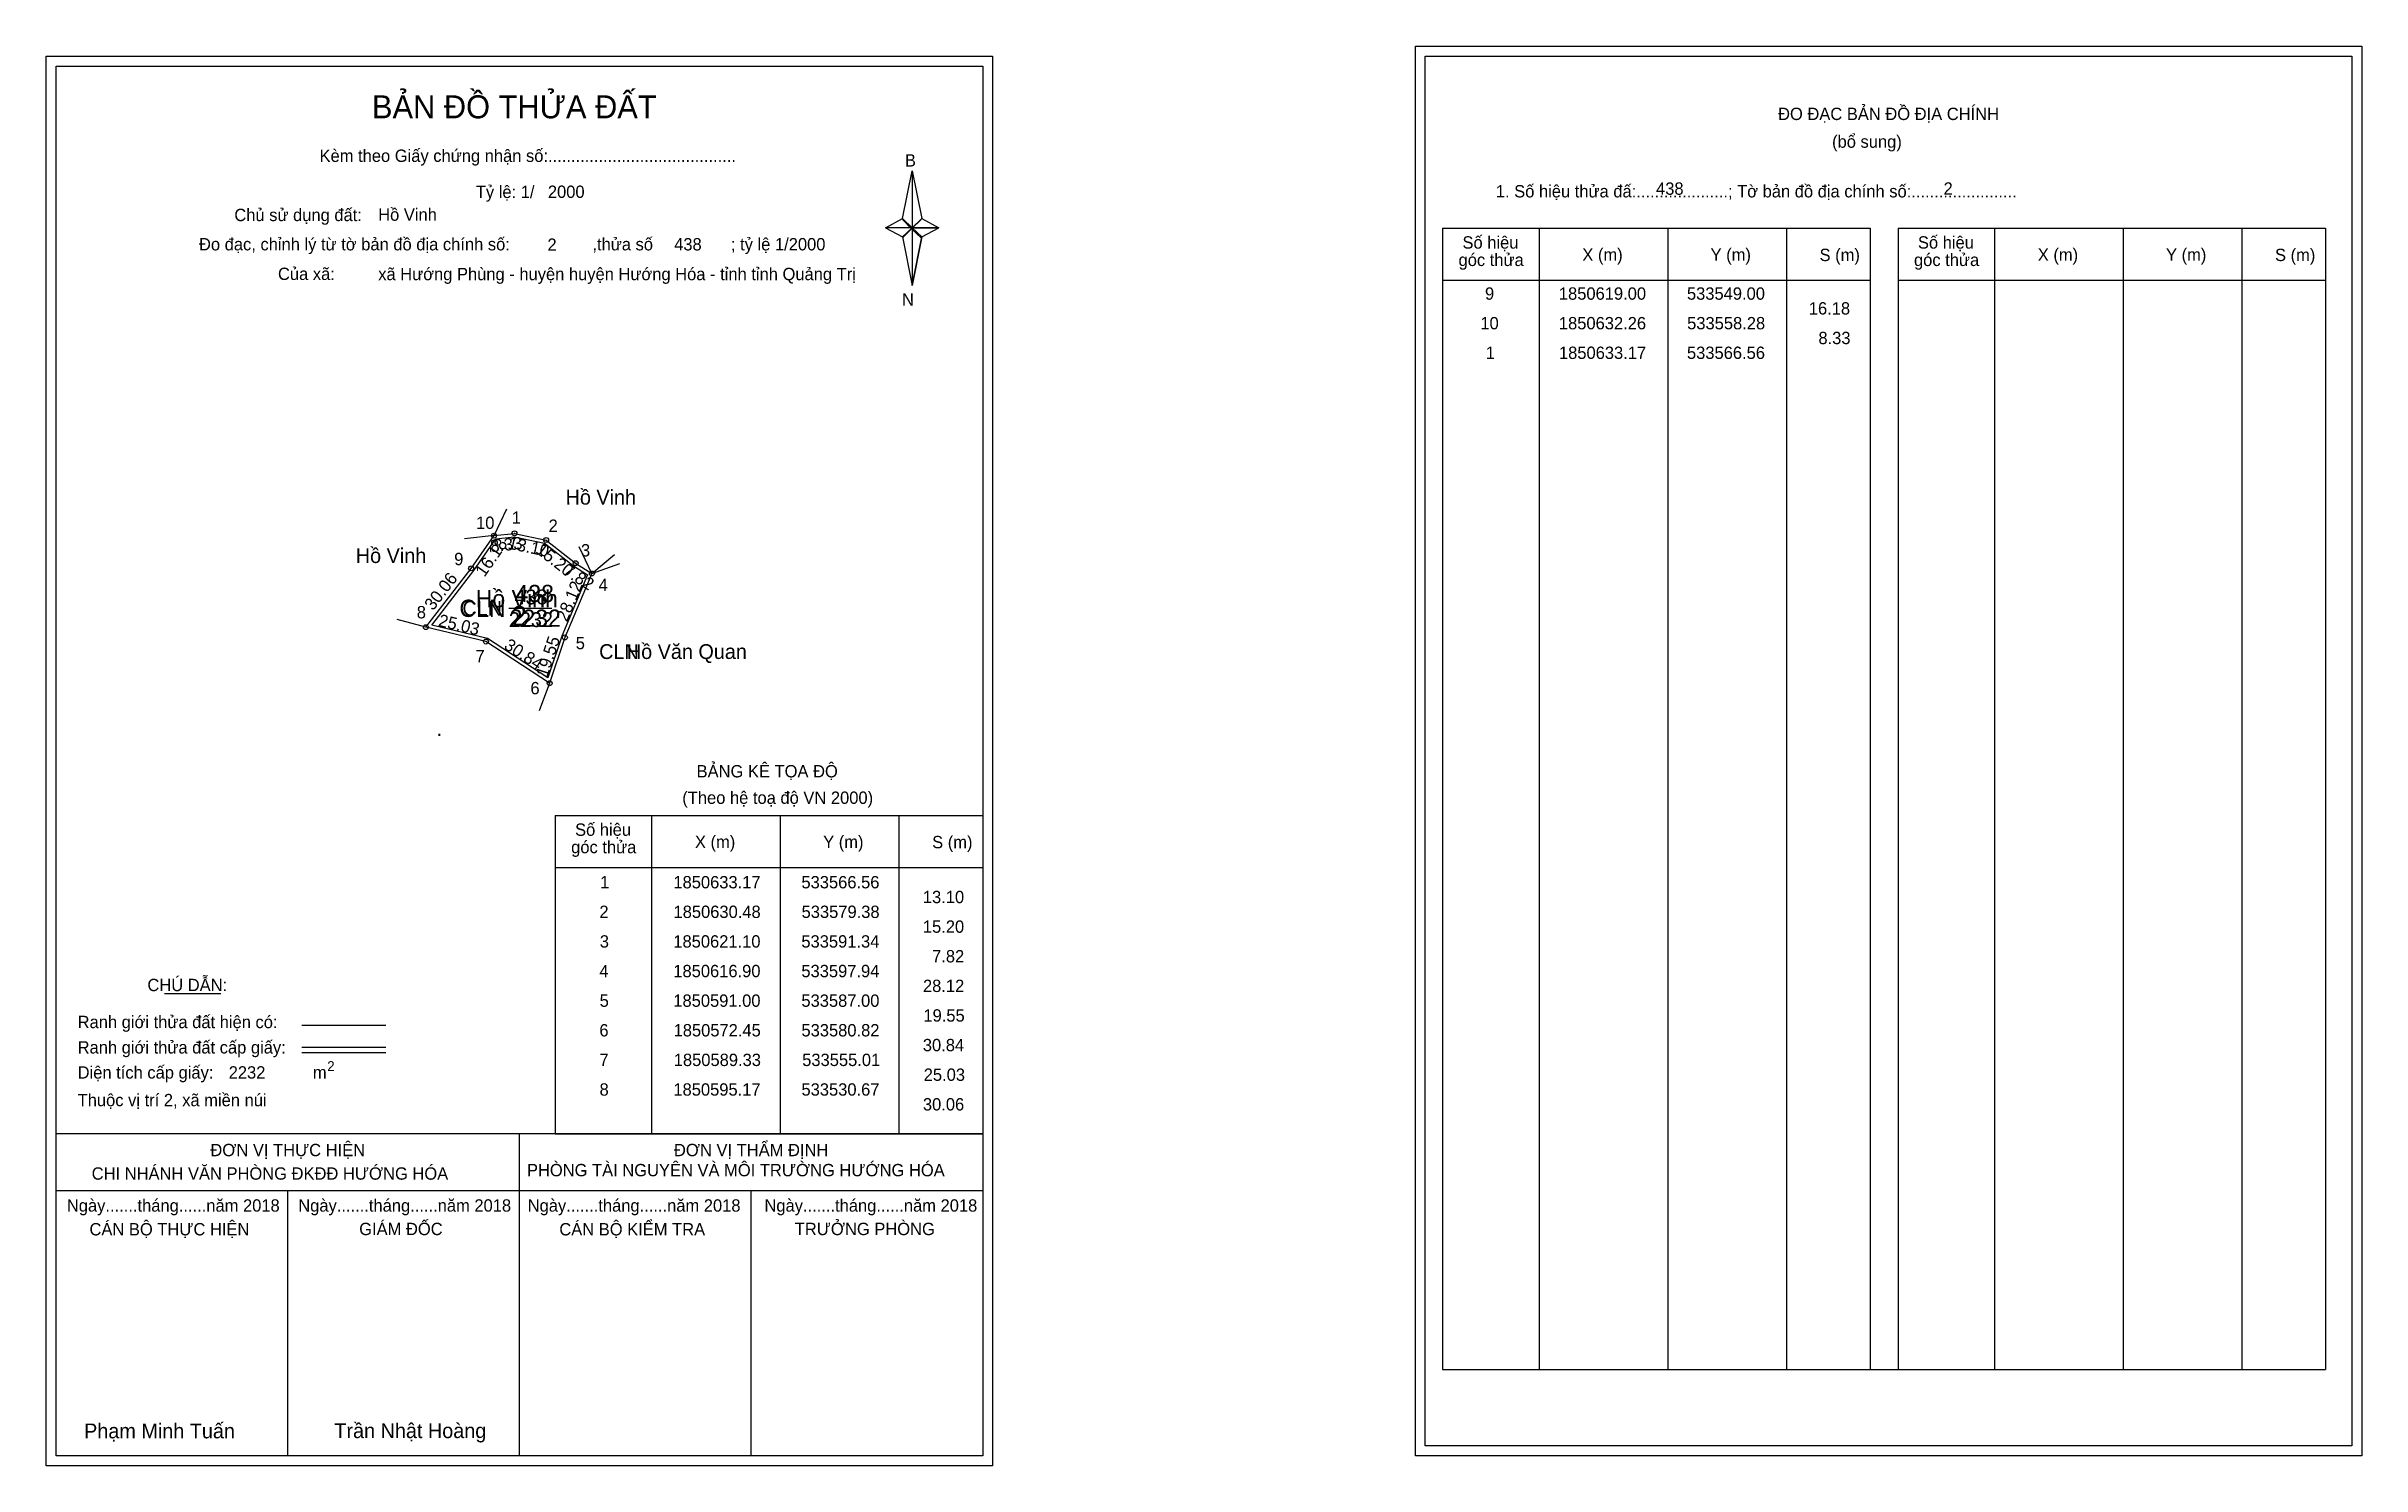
# Model space of a CAD drawing. Extents: x 533377 to 534315, y 1850255 to 1850831.
import ezdxf

# ---------------------------------------------------------------- set-up
doc = ezdxf.new("R2010")
doc.units = 0
for name, color, linetype in [('Level 1', 7, 'Continuous'), ('Level 10', 7, 'Continuous'), ('Level 11', 7, 'Continuous'), ('Level 13', 7, 'Continuous'), ('Level 2', 7, 'Continuous'), ('Level 27', 7, 'Continuous'), ('Level 3', 7, 'Continuous'), ('Level 36', 7, 'Continuous'), ('Level 4', 7, 'Continuous'), ('Level 49', 7, 'Continuous'), ('Level 5', 7, 'Continuous'), ('Level 53', 7, 'Continuous'), ('Level 55', 7, 'Continuous'), ('Level 6', 7, 'Continuous'), ('Level 60', 7, 'Continuous'), ('Level 63', 7, 'Continuous'), ('Level 7', 7, 'Continuous'), ('Level 9', 7, 'Continuous')]:
    doc.layers.add(name, color=color, linetype=linetype)

msp = doc.modelspace()

# ---------------------------------------------------------------- linework, layer by layer
at = {"layer": 'Level 1'}
for p, q in [((533380.9, 1850822.54), (533380.9, 1850822.54)), ((533935.54, 1850826.54), (533935.54, 1850826.54)), ((533723.74, 1850760.77), (533727.68, 1850780.05)), ((533727.68, 1850780.05), (533727.68, 1850757)), ((533727.68, 1850780.05), (533731.61, 1850760.77)), ((533716.85, 1850757), (533723.74, 1850760.77)), ((533723.74, 1850760.77), (533727.68, 1850757)), ((533727.38, 1850756.57), (533723.74, 1850760.33)), ((533727.68, 1850757), (533723.74, 1850753.32)), ((533727.38, 1850756.57), (533723.74, 1850752.88)), ((533723.74, 1850752.88), (533727.38, 1850756.57)), ((533731.32, 1850760.33), (533727.38, 1850756.57)), ((533727.38, 1850756.57), (533731.32, 1850760.33)), ((533731.32, 1850752.88), (533727.38, 1850756.57)), ((533731.61, 1850760.77), (533727.68, 1850757)), ((533727.68, 1850757), (533727.68, 1850733.6)), ((533727.68, 1850757), (533738.5, 1850757)), ((533727.68, 1850757), (533731.61, 1850753.32)), ((533731.61, 1850753.32), (533738.5, 1850757)), ((533942.61, 1850756.83), (534115.81, 1850756.83)), ((533981.79, 1850294.3), (533981.79, 1850756.83)), ((534033.93, 1850294.3), (534033.93, 1850756.83)), ((534081.88, 1850756.83), (534081.88, 1850294.3)), ((534115.81, 1850756.83), (534115.81, 1850294.3)), ((534127.12, 1850756.83), (534300.33, 1850756.83)), ((534166.3, 1850294.3), (534166.3, 1850756.83)), ((534218.45, 1850294.3), (534218.45, 1850756.83)), ((534266.39, 1850756.83), (534266.39, 1850294.3)), ((534300.33, 1850756.83), (534300.33, 1850294.3)), ((533723.74, 1850753.32), (533727.68, 1850733.6)), ((533731.61, 1850753.32), (533727.68, 1850733.6)), ((533942.61, 1850735.77), (534115.81, 1850735.77)), ((534127.12, 1850735.77), (534300.33, 1850735.77)), ((533583.09, 1850518.88), (533756.29, 1850518.88)), ((533622.27, 1850389.83), (533622.27, 1850518.88)), ((533674.41, 1850389.83), (533674.41, 1850518.88)), ((533722.35, 1850518.88), (533722.35, 1850389.83)), ((533583.09, 1850497.83), (533756.29, 1850497.83)), ((533424.73, 1850446.67), (533447.54, 1850446.67)), ((533480.46, 1850433.86), (533514.49, 1850433.86)), ((533480.46, 1850424.96), (533514.49, 1850424.96)), ((533480.46, 1850422.77), (533514.49, 1850422.77)), ((533594.55, 1850389.83), (533380.89, 1850389.83)), ((533756.29, 1850389.83), (533546.61, 1850389.83)), ((533568.59, 1850259.39), (533568.59, 1850389.83)), ((533583.09, 1850389.83), (533756.29, 1850389.83)), ((533756.29, 1850366.73), (533380.89, 1850366.73)), ((533474.74, 1850259.39), (533474.74, 1850366.73)), ((533662.44, 1850259.39), (533662.44, 1850366.73)), ((533942.61, 1850294.3), (534300.33, 1850294.3)), ((533756.29, 1850259.39), (533756.29, 1850259.39)), ((534310.94, 1850263.39), (534310.94, 1850263.39))]:
    msp.add_line(p, q, dxfattribs=at)
for points in [[(533723.74, 1850760.77), (533727.68, 1850780.05), (533727.68, 1850757)], [(533716.85, 1850757), (533723.74, 1850753.32), (533727.68, 1850757)], [(533727.68, 1850757), (533731.61, 1850760.77), (533738.5, 1850757)], [(533727.68, 1850757), (533727.68, 1850733.6), (533731.61, 1850753.32)]]:
    msp.add_lwpolyline(points, close=True, dxfattribs=at)
at = {"layer": 'Level 10'}
for p, q in [((533549, 1850619), (533558.28, 1850632.26)), ((533558.28, 1850632.26), (533566.56, 1850633.17)), ((533597.94, 1850616.9), (533587, 1850591)), ((533580.82, 1850572.45), (533555.01, 1850589.33))]:
    msp.add_line(p, q, dxfattribs=at)
for points in [[(533580.82, 1850572.45), (533555.01, 1850589.33), (533530.67, 1850595.17), (533549, 1850619), (533558.28, 1850632.26), (533566.56, 1850633.17), (533579.38, 1850630.48), (533591.34, 1850621.1), (533597.94, 1850616.9), (533587, 1850591)], [(533580.07, 1850574.62), (533555.57, 1850590.63), (533533.1, 1850596.03), (533550.13, 1850618.17), (533559.06, 1850630.94), (533566.49, 1850631.75), (533578.77, 1850629.18), (533590.53, 1850619.96), (533596.19, 1850616.35), (533585.69, 1850591.49)]]:
    msp.add_lwpolyline(points, close=True, dxfattribs=at)
at = {"layer": 'Level 11'}
for centre in [(533566.56, 1850633.17), (533558.28, 1850632.26), (533579.38, 1850630.48), (533549, 1850619), (533591.34, 1850621.1), (533597.94, 1850616.9), (533530.67, 1850595.17), (533555.01, 1850589.33), (533587, 1850591), (533580.82, 1850572.45), (533580.82, 1850572.45)]:
    msp.add_circle(centre, 1, dxfattribs=at)
at = {"layer": 'Level 27'}
for p, q in [((533558.28, 1850632.26), (533563.45, 1850643.09)), ((533558.28, 1850632.26), (533546.35, 1850630.96)), ((533597.94, 1850616.9), (533592.81, 1850627.75)), ((533597.94, 1850616.9), (533607.1, 1850624.65)), ((533597.94, 1850616.9), (533609.22, 1850620.99)), ((533530.67, 1850595.17), (533519.07, 1850598.25)), ((533580.82, 1850572.45), (533576.61, 1850561.21))]:
    msp.add_line(p, q, dxfattribs=at)
at = {"layer": 'Level 3'}
for p, q in [((533942.61, 1850756.83), (533942.61, 1850294.3)), ((534127.12, 1850756.83), (534127.12, 1850294.3)), ((533583.09, 1850518.88), (533583.09, 1850389.83))]:
    msp.add_line(p, q, dxfattribs=at)
at = {"layer": 'Level 63'}
for points in [[(533931.55, 1850830.54), (534314.95, 1850830.54), (534314.95, 1850259.39), (533931.55, 1850259.39)], [(533376.89, 1850826.54), (533760.29, 1850826.54), (533760.29, 1850255.39), (533376.89, 1850255.39)], [(533380.89, 1850822.54), (533756.29, 1850822.54), (533756.29, 1850259.39), (533380.89, 1850259.39)], [(533935.55, 1850826.54), (534310.95, 1850826.54), (534310.95, 1850263.39), (533935.55, 1850263.39)]]:
    msp.add_lwpolyline(points, close=True, dxfattribs=at)
at = {"layer": 'Level 9'}
msp.add_line((533564.27, 1850602.81), (533581.65, 1850602.81), dxfattribs=at)

# ---------------------------------------------------------------- texts
at = {"layer": 'Level 1'}
for s, height, p in [('BẢN ĐỒ THỬA ĐẤT', 9.3313, (533508.83, 1850801.35)), ('ĐO ĐẠC BẢN ĐỒ ĐỊA CHÍNH', 5, (534078.5, 1850800.66)), ('(bổ sung)', 5, (534100.38, 1850789.42)), ('Kèm theo Giấy chứng nhận số:.........................................', 5, (533487.59, 1850783.69)), ('B', 5, (533724.76, 1850781.81)), ('1. Số hiệu thửa đấ:....................; Tờ bản đồ địa chính số:.......................', 5, (533964.16, 1850769.3)), ('Chủ sử dụng đất:', 5, (533453.07, 1850759.7)), ('Đo đạc, chỉnh lý từ tờ bản đồ địa chính số:                  ,thửa số                 ; tỷ lệ 1/2000', 5, (533438.76, 1850747.84)), ('góc thửa', 5, (533949.05, 1850741.5)), ('Số hiệu', 5, (533950.64, 1850748.56)), ('X (m)', 5, (533999.2, 1850743.61)), ('Y (m)', 5, (534051.16, 1850743.61)), ('S (m)', 5, (534095.31, 1850743.51)), ('góc thửa', 5, (534133.57, 1850741.5)), ('Số hiệu', 5, (534135.16, 1850748.56)), ('X (m)', 5, (534183.72, 1850743.61)), ('Y (m)', 5, (534235.67, 1850743.61)), ('S (m)', 5, (534279.83, 1850743.51)), ('Của xã:', 5, (533470.75, 1850735.84)), ('N', 5, (533723.56, 1850725.47)), ('BẢNG KÊ TỌA ĐỘ', 5, (533640.35, 1850534.29)), ('(Theo hệ toạ độ VN 2000)', 5, (533634.55, 1850523.57)), ('Số hiệu', 5, (533591.12, 1850510.62)), ('góc thửa', 5, (533589.53, 1850503.56)), ('X (m)', 5, (533639.68, 1850505.67)), ('Y (m)', 5, (533691.63, 1850505.67)), ('S (m)', 5, (533735.79, 1850505.57)), ('CHÚ DẪN:', 5, (533417.85, 1850447.68)), ('Ranh giới thửa đất hiện có:', 5, (533389.59, 1850432.68)), ('Ranh giới thửa đất cấp giấy:', 5, (533389.59, 1850422.4)), ('Diện tích cấp giấy:', 5, (533389.59, 1850412.24)), ('2', 4, (533490.7, 1850415.3)), ('m', 5, (533484.9, 1850412.28)), ('Thuộc vị trí 2, xã miền núi', 5, (533389.59, 1850401.04)), ('ĐƠN VỊ THỰC HIỆN', 5, (533443.36, 1850380.8)), ('ĐƠN VỊ THẨM ĐỊNH', 5, (533631.17, 1850380.8)), ('CHI NHÁNH VĂN PHÒNG ĐKĐĐ HƯỚNG HÓA', 5, (533395.28, 1850371.28)), ('PHÒNG TÀI NGUYÊN VÀ MÔI TRƯỜNG HƯỚNG HÓA', 5, (533571.62, 1850372.66)), ('Ngày.......tháng......năm 2018', 5, (533385.23, 1850358.33)), ('Ngày.......tháng......năm 2018', 5, (533478.97, 1850358.33)), ('Ngày.......tháng......năm 2018', 5, (533571.92, 1850358.33)), ('Ngày.......tháng......năm 2018', 5, (533667.84, 1850358.33)), ('CÁN BỘ THỰC HIỆN', 5, (533394.39, 1850348.7)), ('GIÁM ĐỐC', 5, (533503.66, 1850348.82)), ('CÁN BỘ KIỂM TRA', 5, (533584.74, 1850348.7)), ('TRƯỞNG PHÒNG', 5, (533680.12, 1850348.82)), ('Phạm Minh Tuấn', 6, (533392.21, 1850266.47)), ('Trần Nhật Hoàng', 6, (533493.6, 1850266.57))]:
    msp.add_text(s, height=height, dxfattribs=at).set_placement(p)
at = {"layer": 'Level 11'}
msp.add_text('Tỷ lệ: 1/', height=5, dxfattribs=at).set_placement((533550.91, 1850769.06))
at = {"layer": 'Level 13'}
for s, p in [('CLN', (533545.48, 1850599.81)), ('438', (533566.56, 1850604.41)), ('2232', (533564.28, 1850595.21))]:
    msp.add_text(s, height=6, dxfattribs=at).set_placement(p)
at = {"layer": 'Level 2'}
msp.add_text('Hồ Vinh', height=7, dxfattribs=at).set_placement((533550.84, 1850603.19))
at = {"layer": 'Level 3'}
msp.add_text('CLN', height=7, dxfattribs=at).set_placement((533544.26, 1850599.31))
at = {"layer": 'Level 36'}
for s, p in [('.', (533587.26, 1850644.82)), ('.', (533502.26, 1850621.16)), ('CLN', (533600.87, 1850582.27)), ('.', (533535.02, 1850551.11))]:
    msp.add_text(s, height=6, dxfattribs=at).set_placement(p)
at = {"layer": 'Level 4'}
msp.add_text('438', height=7, dxfattribs=at).set_placement((533566.94, 1850605.31))
at = {"layer": 'Level 49'}
for s, rotation, p in [('16.18', 55.01378, (533554.4, 1850615.21)), ('8.33', 6.27183, (533557.02, 1850625.48)), ('13.10', 348.14964, (533563.61, 1850627.05)), ('15.20', 321.89359, (533574.85, 1850625.64)), ('30.06', 52.43257, (533533.59, 1850601.59)), ('7.82', 327.52881, (533585.77, 1850616.82)), ('28.12', 67.1011, (533587.82, 1850597.06)), ('25.03', 346.50783, (533535.43, 1850595.67)), ('30.84', 326.81491, (533561.94, 1850586.71)), ('19.55', 71.57432, (533579.84, 1850574.58))]:
    msp.add_text(s, height=5, rotation=rotation, dxfattribs=at).set_placement(p)
at = {"layer": 'Level 5'}
msp.add_text('2232', height=7, dxfattribs=at).set_placement((533564.55, 1850595.31))
at = {"layer": 'Level 53'}
for s, p in [('9', (533959.76, 1850727.85)), ('1850619.00', (533989.69, 1850727.85)), ('533549.00', (534041.58, 1850727.85)), ('10', (533957.89, 1850715.85)), ('1850632.26', (533989.7, 1850715.85)), ('533558.28', (534041.66, 1850715.85)), ('16.18', (534090.95, 1850721.85)), ('1', (533960.05, 1850703.85)), ('1850633.17', (533989.73, 1850703.85)), ('533566.56', (534041.59, 1850703.85)), ('8.33', (534094.84, 1850709.85)), ('1', (533601.28, 1850489.33)), ('1850633.17', (533630.95, 1850489.33)), ('533566.56', (533682.82, 1850489.33)), ('13.10', (533732.02, 1850483.33)), ('2', (533600.98, 1850477.33)), ('1850630.48', (533631, 1850477.33)), ('533579.38', (533682.89, 1850477.33)), ('15.20', (533732.02, 1850471.33)), ('3', (533601.14, 1850465.33)), ('1850621.10', (533630.92, 1850465.33)), ('533591.34', (533682.8, 1850465.33)), ('4', (533600.96, 1850453.33)), ('1850616.90', (533630.92, 1850453.33)), ('533597.94', (533682.8, 1850453.33)), ('7.82', (533735.76, 1850459.33)), ('5', (533601.07, 1850441.33)), ('1850591.00', (533630.92, 1850441.33)), ('533587.00', (533682.81, 1850441.33)), ('28.12', (533732.06, 1850447.33)), ('19.55', (533732.24, 1850435.33)), ('6', (533600.97, 1850429.33)), ('1850572.45', (533631.03, 1850429.33)), ('533580.82', (533682.83, 1850429.33)), ('30.84', (533732.01, 1850423.33)), ('7', (533600.99, 1850417.33)), ('1850589.33', (533631.1, 1850417.33)), ('533555.01', (533683.13, 1850417.33)), ('8', (533601.04, 1850405.33)), ('1850595.17', (533630.95, 1850405.33)), ('533530.67', (533682.84, 1850405.33)), ('25.03', (533732.37, 1850411.33)), ('30.06', (533732.04, 1850399.33))]:
    msp.add_text(s, height=5, dxfattribs=at).set_placement(p)
at = {"layer": 'Level 55'}
for s, height, p in [('1', 0.8, (533566.34, 1850633.17)), ('10', 0.8, (533557.71, 1850632.26)), ('0', 0.22, (533558.2, 1850632.04)), ('0', 0.22, (533558.2, 1850632.04)), ('0', 0.22, (533558.2, 1850632.04)), ('0', 0.22, (533566.48, 1850632.95)), ('2', 0.8, (533579.11, 1850630.48)), ('0', 0.22, (533579.3, 1850630.26)), ('9', 0.8, (533548.73, 1850619)), ('0', 0.22, (533548.92, 1850618.78)), ('0', 0.22, (533548.92, 1850618.78)), ('3', 0.8, (533591.09, 1850621.1)), ('0', 0.22, (533591.26, 1850620.88)), ('4', 0.8, (533597.66, 1850616.9)), ('440', 0.22, (533597.7, 1850616.68)), ('0', 0.22, (533597.86, 1850616.68)), ('8', 0.8, (533530.41, 1850595.17)), ('0', 0.22, (533530.59, 1850594.95)), ('0', 0.22, (533530.59, 1850594.95)), ('0', 0.22, (533530.59, 1850594.95)), ('0', 0.22, (533530.59, 1850594.95)), ('7', 0.8, (533554.74, 1850589.33)), ('0', 0.22, (533554.93, 1850589.11)), ('0', 0.22, (533554.93, 1850589.11)), ('440', 0.22, (533586.76, 1850590.78)), ('5', 0.8, (533586.74, 1850591)), ('440', 0.22, (533580.58, 1850572.23)), ('6', 0.8, (533580.55, 1850572.45)), ('0', 0.22, (533580.74, 1850572.23)), ('0', 0.22, (533580.74, 1850572.23))]:
    msp.add_text(s, height=height, dxfattribs=at).set_placement(p)
at = {"layer": 'Level 6'}
for s, p in [('2000', (533580.1, 1850769.1)), ('438', (534029.06, 1850770.38)), ('2', (534145.55, 1850770.42)), ('Hồ Vinh', (533511.34, 1850759.84)), ('2', (533579.94, 1850747.66)), ('438', (533631.26, 1850747.82)), ('xã Hướng Phùng - huyện huyện Hướng Hóa - tỉnh tỉnh Quảng Trị', (533511.37, 1850735.76)), ('2232', (533450.78, 1850412.25))]:
    msp.add_text(s, height=5, dxfattribs=at).set_placement(p)
at = {"layer": 'Level 60'}
for s, p in [('Hồ Vinh', (533587.28, 1850644.82)), ('Hồ Vinh', (533502.28, 1850621.16)), ('Hồ Văn Quan', (533612.1, 1850582.27))]:
    msp.add_text(s, height=6, dxfattribs=at).set_placement(p)
at = {"layer": 'Level 7'}
msp.add_text('2', height=8, dxfattribs=at).set_placement((533565.54, 1850595.76))
at = {"layer": 'Level 9'}
for s, p in [('10', (533551.01, 1850634.98)), ('1', (533565.48, 1850637.06)), ('2', (533580.39, 1850633.78)), ('9', (533542.15, 1850620.29)), ('3', (533593.5, 1850623.82)), ('4', (533600.63, 1850609.76)), ('8', (533526.98, 1850598.73)), ('5', (533591.38, 1850586.24)), ('7', (533550.79, 1850580.95)), ('6', (533573.03, 1850567.96))]:
    msp.add_text(s, height=5, dxfattribs=at).set_placement(p)

doc.saveas('drawing.dxf')
